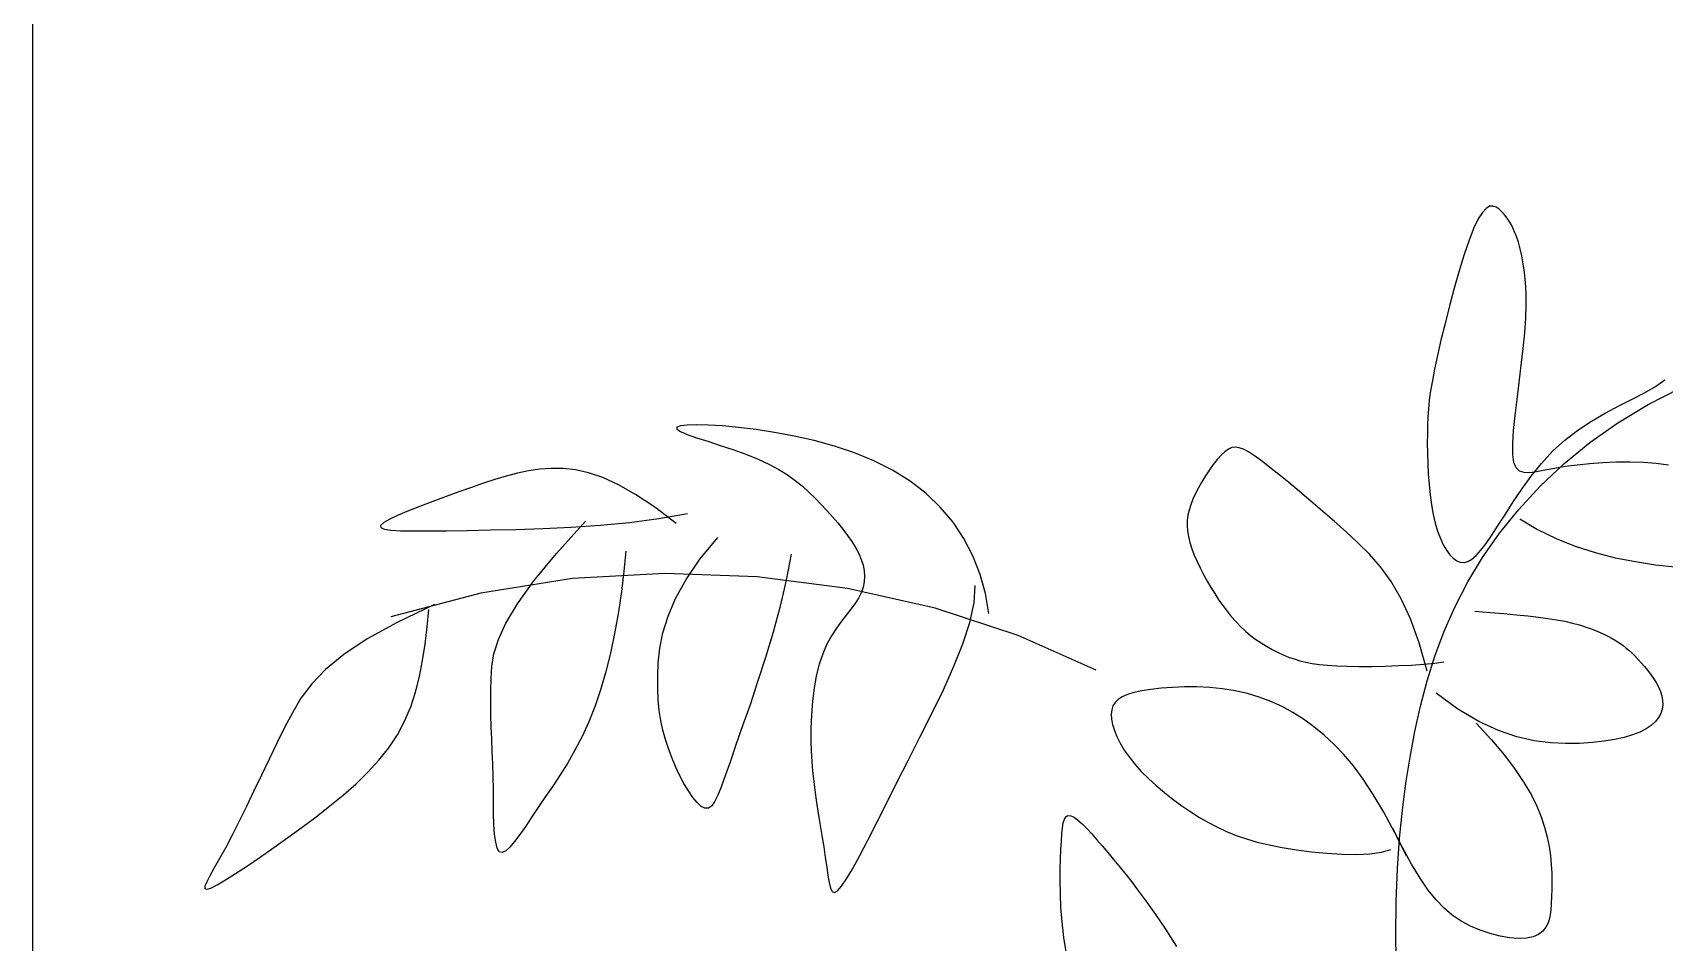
# Model space of a CAD drawing. Header units: inches. Extents: x 7658 to 73799, y 48 to 40262.
# Drawn here: x 34355 to 35679, y 15816 to 16554 of the extents above; entities that cross this region are included whole.
import ezdxf

# ---------------------------------------------------------------- set-up
doc = ezdxf.new("R2010")
doc.units = ezdxf.units.IN
doc.layers.add('www.cad-blocks.net', color=7, linetype='Continuous')

# ---------------------------------------------------------------- blocks, each defined once
blk = doc.blocks.new('A$C516926BB')
blk.add_line((22.968, 38.5194), (22.968, 0))
blk = doc.blocks.new('A$C386B76FF')
for p, q in [((1.0365, 1.3684), (1.0332, 1.3632)), ((1.0395, 1.3717), (1.0365, 1.3684)), ((1.0424, 1.3734), (1.0395, 1.3717)), ((1.0451, 1.3736), (1.0424, 1.3734)), ((1.0477, 1.3728), (1.0451, 1.3736)), ((1.0501, 1.3712), (1.0477, 1.3728)), ((1.0523, 1.369), (1.0501, 1.3712)), ((1.0545, 1.3665), (1.0523, 1.369)), ((1.0566, 1.3638), (1.0545, 1.3665)), ((1.0587, 1.3606), (1.0566, 1.3638)), ((1.0296, 1.3558), (1.0258, 1.346)), ((1.0332, 1.3632), (1.0296, 1.3558)), ((1.0606, 1.3572), (1.0587, 1.3606)), ((1.0624, 1.3533), (1.0606, 1.3572)), ((1.0641, 1.349), (1.0624, 1.3533)), ((1.0258, 1.346), (1.0218, 1.3343)), ((1.0657, 1.3442), (1.0641, 1.349)), ((1.0672, 1.3389), (1.0657, 1.3442)), ((1.0685, 1.3331), (1.0672, 1.3389)), ((1.0218, 1.3343), (1.0177, 1.3211)), ((1.0697, 1.3267), (1.0685, 1.3331)), ((1.0707, 1.3196), (1.0697, 1.3267)), ((1.0177, 1.3211), (1.0137, 1.3071)), ((1.0715, 1.3117), (1.0707, 1.3196)), ((1.0719, 1.303), (1.0715, 1.3117)), ((1.0137, 1.3071), (1.0098, 1.2926)), ((1.072, 1.2933), (1.0719, 1.303)), ((1.0098, 1.2926), (1.0062, 1.2783)), ((1.0717, 1.2826), (1.072, 1.2933)), ((1.0062, 1.2783), (1.0029, 1.2647)), ((1.0709, 1.2708), (1.0717, 1.2826)), ((1.0029, 1.2647), (1, 1.2522)), ((1.068, 1.2444), (1.0696, 1.258)), ((1.0696, 1.258), (1.0709, 1.2708)), ((1, 1.2522), (0.9977, 1.2413)), ((0.9959, 1.2319), (0.9945, 1.2236)), ((0.9977, 1.2413), (0.9959, 1.2319)), ((1.0663, 1.2305), (1.068, 1.2444)), ((1.1769, 1.2272), (1.1846, 1.2325)), ((0.9945, 1.2236), (0.9934, 1.2161)), ((1.0646, 1.2167), (1.0663, 1.2305)), ((1.1579, 1.2168), (1.1679, 1.2221)), ((1.1679, 1.2221), (1.1769, 1.2272)), ((1.1709, 1.2125), (1.197, 1.2257)), ((0.9927, 1.2091), (0.9922, 1.2024)), ((0.9934, 1.2161), (0.9927, 1.2091)), ((1.063, 1.2036), (1.0646, 1.2167)), ((1.1249, 1.199), (1.1361, 1.2055)), ((1.1361, 1.2055), (1.1472, 1.2114)), ((1.1464, 1.1977), (1.1709, 1.2125)), ((1.1472, 1.2114), (1.1579, 1.2168)), ((0.3858, 1.1952), (0.383, 1.1941)), ((0.383, 1.1941), (0.383, 1.1925)), ((0.383, 1.1925), (0.3859, 1.1906)), ((0.3912, 1.1959), (0.3858, 1.1952)), ((0.3989, 1.1961), (0.3912, 1.1959)), ((0.4086, 1.1959), (0.3989, 1.1961)), ((0.42, 1.1952), (0.4086, 1.1959)), ((0.433, 1.194), (0.42, 1.1952)), ((0.4472, 1.1922), (0.433, 1.194)), ((0.4623, 1.1899), (0.4472, 1.1922)), ((0.992, 1.1957), (0.9919, 1.1887)), ((0.9922, 1.2024), (0.992, 1.1957)), ((1.0618, 1.1915), (1.063, 1.2036)), ((1.1033, 1.1837), (1.1139, 1.1918)), ((1.1139, 1.1918), (1.1249, 1.199)), ((1.1237, 1.1816), (1.1464, 1.1977)), ((0.3859, 1.1906), (0.3914, 1.1883)), ((0.3914, 1.1883), (0.3989, 1.1856)), ((0.3989, 1.1856), (0.408, 1.1827)), ((0.408, 1.1827), (0.418, 1.1794)), ((0.418, 1.1794), (0.4285, 1.1759)), ((0.4782, 1.1869), (0.4623, 1.1899)), ((0.4944, 1.1832), (0.4782, 1.1869)), ((0.5108, 1.1787), (0.4944, 1.1832)), ((0.5271, 1.1732), (0.5108, 1.1787)), ((0.9919, 1.1887), (0.9918, 1.1811)), ((0.9918, 1.1811), (0.9919, 1.1731)), ((1.0612, 1.1808), (1.0618, 1.1915)), ((1.0612, 1.1721), (1.0612, 1.1808)), ((1.0935, 1.1746), (1.1033, 1.1837)), ((1.1027, 1.1644), (1.1237, 1.1816)), ((0.4285, 1.1759), (0.4389, 1.1722)), ((0.4389, 1.1722), (0.4488, 1.1683)), ((0.4488, 1.1683), (0.4577, 1.1642)), ((0.5429, 1.1667), (0.5271, 1.1732)), ((0.558, 1.1592), (0.5429, 1.1667)), ((0.8214, 1.1679), (0.8182, 1.1639)), ((0.8245, 1.1714), (0.8214, 1.1679)), ((0.8275, 1.1742), (0.8245, 1.1714)), ((0.8304, 1.1763), (0.8275, 1.1742)), ((0.8331, 1.1776), (0.8304, 1.1763)), ((0.836, 1.178), (0.8331, 1.1776)), ((0.8392, 1.1775), (0.836, 1.178)), ((0.8427, 1.1762), (0.8392, 1.1775)), ((0.8468, 1.174), (0.8427, 1.1762)), ((0.8516, 1.1708), (0.8468, 1.174)), ((0.8572, 1.1667), (0.8516, 1.1708)), ((0.8638, 1.1617), (0.8572, 1.1667)), ((0.9919, 1.1731), (0.9922, 1.1647)), ((1.0621, 1.1656), (1.0612, 1.1721)), ((1.0639, 1.1612), (1.0621, 1.1656)), ((1.0845, 1.1648), (1.0935, 1.1746)), ((1.1343, 1.1652), (1.1235, 1.1644)), ((1.1452, 1.1657), (1.1343, 1.1652)), ((1.1562, 1.1658), (1.1452, 1.1657)), ((1.1671, 1.1654), (1.1562, 1.1658)), ((1.1775, 1.1646), (1.1671, 1.1654)), ((0.2354, 1.1518), (0.226, 1.1487)), ((0.2446, 1.1545), (0.2354, 1.1518)), ((0.2537, 1.1569), (0.2446, 1.1545)), ((0.2627, 1.1587), (0.2537, 1.1569)), ((0.2718, 1.16), (0.2627, 1.1587)), ((0.2811, 1.1606), (0.2718, 1.16)), ((0.2906, 1.1605), (0.2811, 1.1606)), ((0.3006, 1.1594), (0.2906, 1.1605)), ((0.3112, 1.1571), (0.3006, 1.1594)), ((0.3228, 1.1532), (0.3112, 1.1571)), ((0.3355, 1.1474), (0.3228, 1.1532)), ((0.4577, 1.1642), (0.4656, 1.1599)), ((0.4656, 1.1599), (0.4727, 1.1555)), ((0.4727, 1.1555), (0.479, 1.1509)), ((0.5722, 1.1504), (0.558, 1.1592)), ((0.8119, 1.1547), (0.8089, 1.1498)), ((0.815, 1.1594), (0.8119, 1.1547)), ((0.8182, 1.1639), (0.815, 1.1594)), ((0.8713, 1.1558), (0.8638, 1.1617)), ((0.8794, 1.1492), (0.8713, 1.1558)), ((0.9922, 1.1647), (0.9926, 1.1562)), ((0.9926, 1.1562), (0.9932, 1.1476)), ((1.0666, 1.1585), (1.0639, 1.1612)), ((1.0703, 1.1573), (1.0666, 1.1585)), ((1.0685, 1.1439), (1.0762, 1.1544)), ((1.0749, 1.1572), (1.0703, 1.1573)), ((1.0805, 1.1579), (1.0749, 1.1572)), ((1.0762, 1.1544), (1.0845, 1.1648)), ((1.0872, 1.1592), (1.0805, 1.1579)), ((1.0834, 1.1463), (1.1027, 1.1644)), ((1.0949, 1.1606), (1.0872, 1.1592)), ((1.1037, 1.1621), (1.0949, 1.1606)), ((1.1133, 1.1633), (1.1037, 1.1621)), ((1.1235, 1.1644), (1.1133, 1.1633)), ((1.1874, 1.1632), (1.1775, 1.1646)), ((0.2062, 1.1416), (0.1957, 1.1378)), ((0.2163, 1.1452), (0.2062, 1.1416)), ((0.226, 1.1487), (0.2163, 1.1452)), ((0.3495, 1.1395), (0.3355, 1.1474)), ((0.3651, 1.1292), (0.3495, 1.1395)), ((0.479, 1.1509), (0.4848, 1.1462)), ((0.4848, 1.1462), (0.4901, 1.1414)), ((0.4901, 1.1414), (0.4951, 1.1365)), ((0.5851, 1.1404), (0.5722, 1.1504)), ((0.5967, 1.1292), (0.5851, 1.1404)), ((0.8038, 1.1402), (0.8017, 1.1356)), ((0.8062, 1.1449), (0.8038, 1.1402)), ((0.8089, 1.1498), (0.8062, 1.1449)), ((0.8882, 1.142), (0.8794, 1.1492)), ((0.8974, 1.1342), (0.8882, 1.142)), ((0.9932, 1.1476), (0.994, 1.1392)), ((0.994, 1.1392), (0.9951, 1.1311)), ((1.0615, 1.1335), (1.0685, 1.1439)), ((1.066, 1.1274), (1.0834, 1.1463)), ((0.1653, 1.1263), (0.1569, 1.1228)), ((0.1749, 1.1301), (0.1653, 1.1263)), ((0.1851, 1.1339), (0.1749, 1.1301)), ((0.1957, 1.1378), (0.1851, 1.1339)), ((0.3824, 1.1161), (0.3651, 1.1292)), ((0.4951, 1.1365), (0.4999, 1.1316)), ((0.4999, 1.1316), (0.5046, 1.1265)), ((0.5046, 1.1265), (0.5091, 1.1215)), ((0.607, 1.117), (0.5967, 1.1292)), ((0.7986, 1.1269), (0.7976, 1.1227)), ((0.7999, 1.1312), (0.7986, 1.1269)), ((0.8017, 1.1356), (0.7999, 1.1312)), ((0.9068, 1.1261), (0.8974, 1.1342)), ((0.9164, 1.1177), (0.9068, 1.1261)), ((0.9951, 1.1311), (0.9965, 1.1234)), ((1.0504, 1.108), (1.066, 1.1274)), ((1.0552, 1.1236), (1.0615, 1.1335)), ((0.1452, 1.1168), (0.1426, 1.1144)), ((0.1426, 1.1144), (0.1427, 1.1127)), ((0.1427, 1.1127), (0.1455, 1.1114)), ((0.1501, 1.1196), (0.1452, 1.1168)), ((0.1569, 1.1228), (0.1501, 1.1196)), ((0.2742, 1.1118), (0.2971, 1.1129)), ((0.2852, 1.0916), (0.3089, 1.1179)), ((0.2971, 1.1129), (0.3206, 1.1145)), ((0.3206, 1.1145), (0.3445, 1.1168)), ((0.3445, 1.1168), (0.3683, 1.1199)), ((0.3683, 1.1199), (0.3917, 1.124)), ((0.5091, 1.1215), (0.5135, 1.1164)), ((0.5135, 1.1164), (0.5176, 1.1113)), ((0.6158, 1.1037), (0.607, 1.117)), ((0.7971, 1.1185), (0.7969, 1.1143)), ((0.7969, 1.1143), (0.7972, 1.1099)), ((0.7976, 1.1227), (0.7971, 1.1185)), ((0.926, 1.1091), (0.9164, 1.1177)), ((0.9965, 1.1234), (0.9982, 1.1163)), ((0.9982, 1.1163), (1.0002, 1.1097)), ((1.0442, 1.1064), (1.0494, 1.1145)), ((1.0494, 1.1145), (1.0552, 1.1236)), ((1.067, 1.1197), (1.0812, 1.1111)), ((0.1455, 1.1114), (0.1508, 1.1105)), ((0.1508, 1.1105), (0.1587, 1.1101)), ((0.1587, 1.1101), (0.1689, 1.1099)), ((0.1689, 1.1099), (0.1814, 1.1099)), ((0.1814, 1.1099), (0.1961, 1.1101)), ((0.1961, 1.1101), (0.213, 1.1104)), ((0.213, 1.1104), (0.2318, 1.1107)), ((0.2318, 1.1107), (0.2524, 1.1111)), ((0.2524, 1.1111), (0.2742, 1.1118)), ((0.4017, 1.0871), (0.4161, 1.1046)), ((0.5176, 1.1113), (0.5214, 1.1063)), ((0.5214, 1.1063), (0.5249, 1.1013)), ((0.5249, 1.1013), (0.5279, 1.0964)), ((0.6232, 1.0896), (0.6158, 1.1037)), ((0.7972, 1.1099), (0.798, 1.1053)), ((0.798, 1.1053), (0.7991, 1.1005)), ((0.7991, 1.1005), (0.8007, 1.0955)), ((0.9355, 1.1003), (0.926, 1.1091)), ((0.9448, 1.091), (0.9355, 1.1003)), ((1.0002, 1.1097), (1.0024, 1.1039)), ((1.0024, 1.1039), (1.0048, 1.0987)), ((1.0353, 1.0942), (1.0395, 1.0997)), ((1.0366, 1.0883), (1.0504, 1.108)), ((1.0395, 1.0997), (1.0442, 1.1064)), ((1.0812, 1.1111), (1.0963, 1.1037)), ((1.0963, 1.1037), (1.1119, 1.0975)), ((0.267, 1.0694), (0.2852, 1.0916)), ((0.3415, 1.0935), (0.34, 1.0773)), ((0.3904, 1.0706), (0.4017, 1.0871)), ((0.4756, 1.091), (0.4716, 1.07)), ((0.5279, 1.0964), (0.5305, 1.0915)), ((0.5305, 1.0915), (0.5325, 1.0868)), ((0.5325, 1.0868), (0.534, 1.0821)), ((0.6291, 1.0747), (0.6232, 1.0896)), ((0.8007, 1.0955), (0.8027, 1.0904)), ((0.8027, 1.0904), (0.805, 1.0852)), ((0.9538, 1.0807), (0.9448, 1.091)), ((1.0048, 1.0987), (1.0074, 1.0943)), ((1.0074, 1.0943), (1.0101, 1.0906)), ((1.0101, 1.0906), (1.0129, 1.0877)), ((1.0129, 1.0877), (1.0158, 1.0857)), ((1.0158, 1.0857), (1.0186, 1.0846)), ((1.0246, 1.0685), (1.0366, 1.0883)), ((1.0246, 1.0852), (1.0279, 1.0871)), ((1.0279, 1.0871), (1.0314, 1.0901)), ((1.0314, 1.0901), (1.0353, 1.0942)), ((1.1119, 1.0975), (1.1279, 1.0924)), ((1.1279, 1.0924), (1.1442, 1.0882)), ((1.1442, 1.0882), (1.1606, 1.085)), ((0.3733, 1.0755), (0.2982, 1.0712)), ((0.34, 1.0773), (0.338, 1.0608)), ((0.4481, 1.0728), (0.3733, 1.0755)), ((0.5214, 1.0632), (0.4481, 1.0728)), ((0.534, 1.0821), (0.5349, 1.0776)), ((0.5349, 1.0776), (0.5353, 1.0731)), ((0.5353, 1.0731), (0.535, 1.0686)), ((0.6334, 1.0592), (0.6291, 1.0747)), ((0.805, 1.0852), (0.8075, 1.0799)), ((0.8075, 1.0799), (0.8102, 1.0746)), ((0.8102, 1.0746), (0.8131, 1.0693)), ((0.9624, 1.0688), (0.9538, 1.0807)), ((1.0186, 1.0846), (1.0216, 1.0844)), ((1.0216, 1.0844), (1.0246, 1.0852)), ((1.1606, 1.085), (1.1769, 1.0825)), ((1.1769, 1.0825), (1.1929, 1.0807)), ((0.2238, 1.0595), (0.1509, 1.0402)), ((0.2982, 1.0712), (0.2238, 1.0595)), ((0.2536, 1.0508), (0.267, 1.0694)), ((0.338, 1.0608), (0.3355, 1.0443)), ((0.3819, 1.0551), (0.3904, 1.0706)), ((0.4716, 1.07), (0.4667, 1.0488)), ((0.5924, 1.0472), (0.5214, 1.0632)), ((0.5325, 1.0598), (0.5304, 1.0555)), ((0.5341, 1.0642), (0.5325, 1.0598)), ((0.535, 1.0686), (0.5341, 1.0642)), ((0.6241, 1.0516), (0.625, 1.0656)), ((0.6361, 1.043), (0.6334, 1.0592)), ((0.8131, 1.0693), (0.8162, 1.0641)), ((0.8162, 1.0641), (0.8193, 1.0591)), ((0.9706, 1.0549), (0.9624, 1.0688)), ((1.0143, 1.0486), (1.0246, 1.0685)), ((0.1863, 1.0502), (0.156, 1.0357)), ((0.1804, 1.032), (0.1817, 1.0463)), ((0.2442, 1.0351), (0.2536, 1.0508)), ((0.3758, 1.0407), (0.3819, 1.0551)), ((0.4667, 1.0488), (0.461, 1.0278)), ((0.5241, 1.0465), (0.5204, 1.0417)), ((0.5275, 1.051), (0.5241, 1.0465)), ((0.5304, 1.0555), (0.5275, 1.051)), ((0.66, 1.025), (0.5924, 1.0472)), ((0.6207, 1.0357), (0.6241, 1.0516)), ((0.8193, 1.0591), (0.8225, 1.0541)), ((0.8225, 1.0541), (0.8259, 1.0494)), ((0.8259, 1.0494), (0.8293, 1.0448)), ((0.9782, 1.0385), (0.9706, 1.0549)), ((1.0055, 1.0286), (1.0143, 1.0486)), ((0.156, 1.0357), (0.1317, 1.0223)), ((0.2382, 1.0218), (0.2442, 1.0351)), ((0.3355, 1.0443), (0.3326, 1.028)), ((0.3717, 1.0272), (0.3758, 1.0407)), ((0.5164, 1.0366), (0.5124, 1.031)), ((0.5204, 1.0417), (0.5164, 1.0366)), ((0.6151, 1.0184), (0.6207, 1.0357)), ((0.8293, 1.0448), (0.8328, 1.0404)), ((0.8328, 1.0404), (0.8365, 1.0363)), ((0.8365, 1.0363), (0.8403, 1.0323)), ((0.9853, 1.0191), (0.9782, 1.0385)), ((1.0304, 1.0448), (1.0427, 1.0438)), ((1.0427, 1.0438), (1.0539, 1.0428)), ((1.0539, 1.0428), (1.0641, 1.0419)), ((1.0641, 1.0419), (1.0734, 1.041)), ((1.0734, 1.041), (1.0819, 1.04)), ((1.0819, 1.04), (1.0896, 1.039)), ((1.0896, 1.039), (1.0967, 1.0379)), ((1.0967, 1.0379), (1.1033, 1.0366)), ((1.1033, 1.0366), (1.1095, 1.0352)), ((1.1095, 1.0352), (1.1153, 1.0336)), ((1.1153, 1.0336), (1.1207, 1.0319)), ((0.1317, 1.0223), (0.1127, 1.0097)), ((0.1788, 1.0181), (0.1804, 1.032)), ((0.2346, 1.0103), (0.2382, 1.0218)), ((0.3326, 1.028), (0.3293, 1.012)), ((0.3691, 1.0147), (0.3717, 1.0272)), ((0.461, 1.0278), (0.4549, 1.0072)), ((0.5084, 1.0248), (0.5047, 1.018)), ((0.5124, 1.031), (0.5084, 1.0248)), ((0.7232, 0.9968), (0.66, 1.025)), ((0.8403, 1.0323), (0.8443, 1.0286)), ((0.8443, 1.0286), (0.8484, 1.0251)), ((0.8484, 1.0251), (0.8526, 1.0219)), ((0.8526, 1.0219), (0.857, 1.019)), ((0.998, 1.0084), (1.0055, 1.0286)), ((1.1207, 1.0319), (1.1256, 1.0301)), ((1.1256, 1.0301), (1.1302, 1.0283)), ((1.1302, 1.0283), (1.1345, 1.0264)), ((1.1345, 1.0264), (1.1383, 1.0245)), ((1.1383, 1.0245), (1.1419, 1.0226)), ((1.1419, 1.0226), (1.1451, 1.0207)), ((1.1451, 1.0207), (1.148, 1.0188)), ((0.1127, 1.0097), (0.098, 0.9976)), ((0.1767, 1.0047), (0.1788, 1.0181)), ((0.2329, 0.9999), (0.2346, 1.0103)), ((0.3293, 1.012), (0.3255, 0.9966)), ((0.3678, 1.003), (0.3691, 1.0147)), ((0.4549, 1.0072), (0.4485, 0.9875)), ((0.5013, 1.0103), (0.4985, 1.0017)), ((0.5047, 1.018), (0.5013, 1.0103)), ((0.6078, 1.0001), (0.6151, 1.0184)), ((0.857, 1.019), (0.8614, 1.0163)), ((0.8614, 1.0163), (0.8659, 1.0138)), ((0.8659, 1.0138), (0.8704, 1.0115)), ((0.8704, 1.0115), (0.8749, 1.0095)), ((0.8749, 1.0095), (0.8793, 1.0076)), ((0.8793, 1.0076), (0.8838, 1.006)), ((0.9917, 0.9961), (0.9853, 1.0191)), ((0.9917, 0.9882), (0.998, 1.0084)), ((1.148, 1.0188), (1.1507, 1.0169)), ((1.1507, 1.0169), (1.1532, 1.0149)), ((1.1532, 1.0149), (1.1557, 1.0128)), ((1.1557, 1.0128), (1.158, 1.0106)), ((1.158, 1.0106), (1.1604, 1.0082)), ((1.1604, 1.0082), (1.1628, 1.0057)), ((0.098, 0.9976), (0.0867, 0.9858)), ((0.1742, 0.9917), (0.1767, 1.0047)), ((0.2322, 0.9901), (0.2329, 0.9999)), ((0.3255, 0.9966), (0.3213, 0.9818)), ((0.3674, 0.9922), (0.3678, 1.003)), ((0.4985, 1.0017), (0.4961, 0.9923)), ((0.5992, 0.981), (0.6078, 1.0001)), ((0.8838, 1.006), (0.8884, 1.0046)), ((0.8884, 1.0046), (0.8932, 1.0034)), ((0.8932, 1.0034), (0.8984, 1.0024)), ((0.8984, 1.0024), (0.9043, 1.0015)), ((0.9043, 1.0015), (0.9108, 1.0009)), ((0.9108, 1.0009), (0.9182, 1.0004)), ((0.9182, 1.0004), (0.9267, 1.0001)), ((0.9267, 1.0001), (0.9363, 1)), ((0.9363, 1), (0.9467, 1)), ((0.9467, 1), (0.9576, 1.0002)), ((0.9576, 1.0002), (0.9685, 1.0006)), ((0.9685, 1.0006), (0.9791, 1.0011)), ((0.9791, 1.0011), (0.989, 1.0018)), ((0.989, 1.0018), (0.9979, 1.0026)), ((0.9979, 1.0026), (1.0053, 1.0036)), ((1.1628, 1.0057), (1.1654, 1.0029)), ((1.1654, 1.0029), (1.168, 1)), ((1.168, 1), (1.1705, 0.9969)), ((1.1705, 0.9969), (1.173, 0.9936)), ((1.173, 0.9936), (1.1754, 0.9903)), ((0.0867, 0.9858), (0.078, 0.9742)), ((0.171, 0.9792), (0.1742, 0.9917)), ((0.2319, 0.9706), (0.232, 0.9804)), ((0.232, 0.9804), (0.2322, 0.9901)), ((0.3213, 0.9818), (0.3166, 0.9679)), ((0.3674, 0.9822), (0.3674, 0.9922)), ((0.3679, 0.9729), (0.3674, 0.9822)), ((0.4485, 0.9875), (0.4423, 0.9689)), ((0.4943, 0.9823), (0.493, 0.9717)), ((0.4961, 0.9923), (0.4943, 0.9823)), ((0.5899, 0.9617), (0.5992, 0.981)), ((0.7601, 0.9801), (0.7538, 0.9787)), ((0.7675, 0.9813), (0.7601, 0.9801)), ((0.7759, 0.9823), (0.7675, 0.9813)), ((0.785, 0.983), (0.7759, 0.9823)), ((0.7948, 0.9834), (0.785, 0.983)), ((0.8049, 0.9834), (0.7948, 0.9834)), ((0.8153, 0.9829), (0.8049, 0.9834)), ((0.8257, 0.9819), (0.8153, 0.9829)), ((0.8359, 0.9802), (0.8257, 0.9819)), ((0.8459, 0.978), (0.8359, 0.9802)), ((0.9864, 0.9677), (0.9917, 0.9882)), ((1.1754, 0.9903), (1.1775, 0.9868)), ((1.1775, 0.9868), (1.1794, 0.9833)), ((1.1794, 0.9833), (1.1809, 0.9797)), ((1.1809, 0.9797), (1.182, 0.976)), ((0.078, 0.9742), (0.071, 0.9624)), ((0.1621, 0.9556), (0.167, 0.9672)), ((0.167, 0.9672), (0.171, 0.9792)), ((0.2321, 0.9608), (0.2319, 0.9706)), ((0.3166, 0.9679), (0.3115, 0.9551)), ((0.3687, 0.9642), (0.3679, 0.9729)), ((0.4423, 0.9689), (0.4363, 0.9518)), ((0.493, 0.9717), (0.4921, 0.9608)), ((0.7368, 0.9679), (0.7358, 0.9648)), ((0.7385, 0.9707), (0.7368, 0.9679)), ((0.7409, 0.9731), (0.7385, 0.9707)), ((0.7443, 0.9752), (0.7409, 0.9731)), ((0.7485, 0.9771), (0.7443, 0.9752)), ((0.7538, 0.9787), (0.7485, 0.9771)), ((0.8555, 0.9751), (0.8459, 0.978)), ((0.8649, 0.9716), (0.8555, 0.9751)), ((0.874, 0.9674), (0.8649, 0.9716)), ((0.8828, 0.9626), (0.874, 0.9674)), ((0.9818, 0.9471), (0.9864, 0.9677)), ((1.0167, 0.9653), (0.9989, 0.9782)), ((1.182, 0.976), (1.1826, 0.9724)), ((1.1828, 0.9688), (1.1823, 0.9652)), ((1.1826, 0.9724), (1.1828, 0.9688)), ((0.071, 0.9624), (0.0647, 0.9503)), ((0.1562, 0.9445), (0.1621, 0.9556)), ((0.2324, 0.951), (0.2321, 0.9608)), ((0.3115, 0.9551), (0.306, 0.9431)), ((0.37, 0.956), (0.3687, 0.9642)), ((0.3717, 0.9482), (0.37, 0.956)), ((0.4921, 0.9608), (0.4917, 0.9495)), ((0.5802, 0.9425), (0.5899, 0.9617)), ((0.7358, 0.9648), (0.7354, 0.9612)), ((0.7354, 0.9612), (0.7357, 0.9572)), ((0.7357, 0.9572), (0.7365, 0.9528)), ((0.8914, 0.9571), (0.8828, 0.9626)), ((0.8998, 0.951), (0.8914, 0.9571)), ((1.0336, 0.9554), (1.0167, 0.9653)), ((1.0315, 0.9539), (1.0439, 0.9403)), ((1.0495, 0.948), (1.0336, 0.9554)), ((1.1769, 0.9552), (1.1735, 0.9521)), ((1.1794, 0.9584), (1.1769, 0.9552)), ((1.1812, 0.9617), (1.1794, 0.9584)), ((1.1823, 0.9652), (1.1812, 0.9617)), ((0.0647, 0.9503), (0.0585, 0.9378)), ((0.1492, 0.9339), (0.1562, 0.9445)), ((0.2328, 0.941), (0.2324, 0.951)), ((0.2332, 0.931), (0.2328, 0.941)), ((0.306, 0.9431), (0.3003, 0.9321)), ((0.3737, 0.9406), (0.3717, 0.9482)), ((0.3761, 0.9333), (0.3737, 0.9406)), ((0.4363, 0.9518), (0.4309, 0.9364)), ((0.4917, 0.9495), (0.4917, 0.9381)), ((0.5706, 0.9237), (0.5802, 0.9425)), ((0.7365, 0.9528), (0.7379, 0.948)), ((0.7379, 0.948), (0.74, 0.943)), ((0.74, 0.943), (0.7426, 0.9377)), ((0.908, 0.9443), (0.8998, 0.951)), ((0.916, 0.9369), (0.908, 0.9443)), ((0.9779, 0.9262), (0.9818, 0.9471)), ((1.0439, 0.9403), (1.0544, 0.9279)), ((1.0645, 0.9429), (1.0495, 0.948)), ((1.0786, 0.9397), (1.0645, 0.9429)), ((1.1438, 0.9406), (1.1352, 0.9392)), ((1.1515, 0.9423), (1.1438, 0.9406)), ((1.1583, 0.9444), (1.1515, 0.9423)), ((1.1643, 0.9467), (1.1583, 0.9444)), ((1.1694, 0.9493), (1.1643, 0.9467)), ((1.1735, 0.9521), (1.1694, 0.9493)), ((0.0585, 0.9378), (0.0522, 0.9248)), ((0.1412, 0.9238), (0.1492, 0.9339)), ((0.2336, 0.9209), (0.2332, 0.931)), ((0.3003, 0.9321), (0.2944, 0.9217)), ((0.3788, 0.926), (0.3761, 0.9333)), ((0.4309, 0.9364), (0.4264, 0.9232)), ((0.4917, 0.9381), (0.4922, 0.9266)), ((0.7426, 0.9377), (0.7459, 0.9321)), ((0.7459, 0.9321), (0.7498, 0.9265)), ((0.9239, 0.9287), (0.916, 0.9369)), ((0.9318, 0.9192), (0.9239, 0.9287)), ((1.0544, 0.9279), (1.0631, 0.9164)), ((1.0917, 0.9379), (1.0786, 0.9397)), ((1.104, 0.9373), (1.0917, 0.9379)), ((1.1153, 0.9375), (1.104, 0.9373)), ((1.1257, 0.9382), (1.1153, 0.9375)), ((1.1352, 0.9392), (1.1257, 0.9382)), ((0.0522, 0.9248), (0.0459, 0.9118)), ((0.1227, 0.9047), (0.1323, 0.9141)), ((0.1323, 0.9141), (0.1412, 0.9238)), ((0.2339, 0.9106), (0.2336, 0.9209)), ((0.2944, 0.9217), (0.2884, 0.9121)), ((0.3819, 0.9187), (0.3788, 0.926)), ((0.3852, 0.9117), (0.3819, 0.9187)), ((0.4264, 0.9232), (0.4225, 0.912)), ((0.4922, 0.9266), (0.4931, 0.9153)), ((0.4931, 0.9153), (0.4943, 0.9041)), ((0.5615, 0.9057), (0.5706, 0.9237)), ((0.7498, 0.9265), (0.7544, 0.9207)), ((0.7544, 0.9207), (0.7597, 0.9148)), ((0.7597, 0.9148), (0.7655, 0.909)), ((0.9398, 0.9084), (0.9318, 0.9192)), ((0.9745, 0.9051), (0.9779, 0.9262)), ((1.0631, 0.9164), (1.0702, 0.9058)), ((0.0459, 0.9118), (0.0398, 0.8989)), ((0.1123, 0.8956), (0.1227, 0.9047)), ((0.2341, 0.9003), (0.2339, 0.9106)), ((0.2342, 0.8902), (0.2341, 0.9003)), ((0.2824, 0.9029), (0.2765, 0.8943)), ((0.2884, 0.9121), (0.2824, 0.9029)), ((0.3887, 0.905), (0.3852, 0.9117)), ((0.3923, 0.8989), (0.3887, 0.905)), ((0.4192, 0.9028), (0.4163, 0.8955)), ((0.4225, 0.912), (0.4192, 0.9028)), ((0.4943, 0.9041), (0.4957, 0.8932)), ((0.553, 0.8888), (0.5615, 0.9057)), ((0.7655, 0.909), (0.7718, 0.9032)), ((0.7718, 0.9032), (0.7785, 0.8976)), ((0.948, 0.896), (0.9398, 0.9084)), ((0.9717, 0.8833), (0.9745, 0.9051)), ((1.0702, 0.9058), (1.076, 0.8959)), ((0.0398, 0.8989), (0.0337, 0.8863)), ((0.1015, 0.8867), (0.1123, 0.8956)), ((0.2343, 0.8805), (0.2342, 0.8902)), ((0.2765, 0.8943), (0.2708, 0.8859)), ((0.3958, 0.8936), (0.3923, 0.8989)), ((0.3993, 0.8894), (0.3958, 0.8936)), ((0.4026, 0.8864), (0.3993, 0.8894)), ((0.4136, 0.8901), (0.4111, 0.8866)), ((0.4163, 0.8955), (0.4136, 0.8901)), ((0.4957, 0.8932), (0.4973, 0.8826)), ((0.5451, 0.8732), (0.553, 0.8888)), ((0.7785, 0.8976), (0.7855, 0.8921)), ((0.7855, 0.8921), (0.7926, 0.8869)), ((0.9566, 0.8816), (0.948, 0.896)), ((1.076, 0.8959), (1.0806, 0.8866)), ((0.0278, 0.8743), (0.0222, 0.8631)), ((0.0337, 0.8863), (0.0278, 0.8743)), ((0.0789, 0.8695), (0.0903, 0.878)), ((0.0903, 0.878), (0.1015, 0.8867)), ((0.2346, 0.8716), (0.2343, 0.8805)), ((0.2654, 0.8779), (0.2603, 0.8704)), ((0.2708, 0.8859), (0.2654, 0.8779)), ((0.4057, 0.8848), (0.4026, 0.8864)), ((0.4085, 0.8848), (0.4057, 0.8848)), ((0.4111, 0.8866), (0.4085, 0.8848)), ((0.4973, 0.8826), (0.4989, 0.8724)), ((0.6965, 0.8731), (0.6975, 0.8761)), ((0.6975, 0.8761), (0.6988, 0.8781)), ((0.6988, 0.8781), (0.7005, 0.879)), ((0.7005, 0.879), (0.7026, 0.8788)), ((0.7026, 0.8788), (0.7052, 0.8776)), ((0.7052, 0.8776), (0.7083, 0.8753)), ((0.7083, 0.8753), (0.7117, 0.8722)), ((0.7926, 0.8869), (0.7999, 0.8819)), ((0.7999, 0.8819), (0.8071, 0.8773)), ((0.8071, 0.8773), (0.8143, 0.8732)), ((0.9655, 0.865), (0.9566, 0.8816)), ((0.9693, 0.8604), (0.9717, 0.8833)), ((1.0806, 0.8866), (1.0841, 0.8779)), ((1.0841, 0.8779), (1.0869, 0.8695)), ((0.0222, 0.8631), (0.0169, 0.853)), ((0.0559, 0.8529), (0.0673, 0.861)), ((0.0673, 0.861), (0.0789, 0.8695)), ((0.2351, 0.8638), (0.2346, 0.8716)), ((0.236, 0.8573), (0.2351, 0.8638)), ((0.2556, 0.8636), (0.2513, 0.8578)), ((0.2603, 0.8704), (0.2556, 0.8636)), ((0.4989, 0.8724), (0.5006, 0.8627)), ((0.5006, 0.8627), (0.5021, 0.8535)), ((0.5379, 0.859), (0.5451, 0.8732)), ((0.6949, 0.8582), (0.6953, 0.8641)), ((0.6953, 0.8641), (0.6958, 0.8691)), ((0.6958, 0.8691), (0.6965, 0.8731)), ((0.7117, 0.8722), (0.7155, 0.8684)), ((0.7155, 0.8684), (0.7196, 0.864)), ((0.7196, 0.864), (0.7238, 0.8592)), ((0.8143, 0.8732), (0.8216, 0.8694)), ((0.8216, 0.8694), (0.829, 0.8659)), ((0.829, 0.8659), (0.8367, 0.8628)), ((0.8367, 0.8628), (0.845, 0.86)), ((0.9717, 0.8529), (0.9638, 0.8686)), ((0.9749, 0.8461), (0.9655, 0.865)), ((1.0869, 0.8695), (1.089, 0.8615)), ((1.089, 0.8615), (1.0906, 0.8538)), ((0.0169, 0.853), (0.012, 0.844)), ((0.0449, 0.8451), (0.0559, 0.8529)), ((0.2372, 0.8525), (0.236, 0.8573)), ((0.2389, 0.8496), (0.2372, 0.8525)), ((0.2412, 0.8489), (0.2389, 0.8496)), ((0.2441, 0.8502), (0.2412, 0.8489)), ((0.2475, 0.8533), (0.2441, 0.8502)), ((0.2513, 0.8578), (0.2475, 0.8533)), ((0.5021, 0.8535), (0.5034, 0.8449)), ((0.5314, 0.8465), (0.5379, 0.859)), ((0.6942, 0.8437), (0.6945, 0.8514)), ((0.6945, 0.8514), (0.6949, 0.8582)), ((0.7238, 0.8592), (0.7282, 0.8541)), ((0.7282, 0.8541), (0.7326, 0.8489)), ((0.7326, 0.8489), (0.737, 0.8436)), ((0.845, 0.86), (0.8538, 0.8574)), ((0.8538, 0.8574), (0.8635, 0.8551)), ((0.8635, 0.8551), (0.874, 0.853)), ((0.874, 0.853), (0.8856, 0.8511)), ((0.8856, 0.8511), (0.8978, 0.8495)), ((0.8978, 0.8495), (0.9102, 0.8483)), ((0.9102, 0.8483), (0.9225, 0.8475)), ((0.9225, 0.8475), (0.9343, 0.8474)), ((0.9343, 0.8474), (0.9451, 0.8479)), ((0.9451, 0.8479), (0.9546, 0.8492)), ((0.9546, 0.8492), (0.9623, 0.8514)), ((0.9676, 0.8359), (0.9693, 0.8604)), ((0.979, 0.8395), (0.9717, 0.8529)), ((1.0906, 0.8538), (1.0917, 0.8463)), ((0.0076, 0.8364), (0.0041, 0.8301)), ((0.012, 0.844), (0.0076, 0.8364)), ((0.025, 0.8319), (0.0345, 0.8381)), ((0.0345, 0.8381), (0.0449, 0.8451)), ((0.5034, 0.8449), (0.5045, 0.8371)), ((0.5045, 0.8371), (0.5055, 0.8302)), ((0.5207, 0.8275), (0.5257, 0.836)), ((0.5257, 0.836), (0.5314, 0.8465)), ((0.6939, 0.8257), (0.694, 0.8351)), ((0.694, 0.8351), (0.6942, 0.8437)), ((0.737, 0.8436), (0.7416, 0.8381)), ((0.7416, 0.8381), (0.7465, 0.8321)), ((0.9666, 0.8093), (0.9676, 0.8359)), ((0.9859, 0.8281), (0.979, 0.8395)), ((1.0917, 0.8463), (1.0924, 0.8391)), ((1.0924, 0.8391), (1.0928, 0.8322)), ((0.0001, 0.8216), (0, 0.8196)), ((0.0015, 0.8251), (0.0001, 0.8216)), ((0.0041, 0.8301), (0.0015, 0.8251)), ((0.0048, 0.8201), (0.0099, 0.8227)), ((0.0099, 0.8227), (0.0168, 0.8267)), ((0.0168, 0.8267), (0.025, 0.8319)), ((0.5055, 0.8302), (0.5065, 0.8245)), ((0.5065, 0.8245), (0.5076, 0.8201)), ((0.5134, 0.8179), (0.5166, 0.8215)), ((0.5166, 0.8215), (0.5207, 0.8275)), ((0.6941, 0.8154), (0.6939, 0.8257)), ((0.7465, 0.8321), (0.7517, 0.8254)), ((0.7517, 0.8254), (0.7575, 0.8177)), ((0.9925, 0.8184), (0.9859, 0.8281)), ((1.0928, 0.8322), (1.0929, 0.8256)), ((1.0929, 0.8256), (1.0929, 0.8192)), ((0, 0.8196), (0.0015, 0.8191)), ((0.0015, 0.8191), (0.0048, 0.8201)), ((0.5076, 0.8201), (0.509, 0.8174)), ((0.509, 0.8174), (0.5109, 0.8166)), ((0.5109, 0.8166), (0.5134, 0.8179)), ((0.6946, 0.8044), (0.6941, 0.8154)), ((0.7575, 0.8177), (0.764, 0.8089)), ((0.764, 0.8089), (0.7712, 0.7986)), ((0.9663, 0.7802), (0.9666, 0.8093)), ((0.9989, 0.8104), (0.9925, 0.8184)), ((1.0054, 0.8037), (0.9989, 0.8104)), ((1.0927, 0.8132), (1.0924, 0.8074)), ((1.0929, 0.8192), (1.0927, 0.8132)), ((0.6955, 0.7926), (0.6946, 0.8044)), ((0.7712, 0.7986), (0.7794, 0.7866)), ((1.0121, 0.7981), (1.0054, 0.8037)), ((1.0192, 0.7933), (1.0121, 0.7981)), ((1.0912, 0.7969), (1.09, 0.7924)), ((1.092, 0.8019), (1.0912, 0.7969)), ((1.0924, 0.8074), (1.092, 0.8019)), ((0.697, 0.78), (0.6955, 0.7926)), ((0.7794, 0.7866), (0.7884, 0.7727)), ((1.0268, 0.7892), (1.0192, 0.7933)), ((1.0347, 0.7858), (1.0268, 0.7892)), ((1.0428, 0.7831), (1.0347, 0.7858)), ((1.0508, 0.781), (1.0428, 0.7831)), ((1.0821, 0.7824), (1.0777, 0.7805)), ((1.0856, 0.7851), (1.0821, 0.7824)), ((1.0881, 0.7884), (1.0856, 0.7851)), ((1.09, 0.7924), (1.0881, 0.7884)), ((0.699, 0.7666), (0.697, 0.78)), ((0.9668, 0.7481), (0.9663, 0.7802)), ((1.0585, 0.7797), (1.0508, 0.781)), ((1.0657, 0.7792), (1.0585, 0.7797)), ((1.0722, 0.7795), (1.0657, 0.7792)), ((1.0777, 0.7805), (1.0722, 0.7795))]:
    blk.add_line(p, q)

msp = doc.modelspace()

# ---------------------------------------------------------------- block references
at = {"xscale": 1000, "yscale": 1000, "zscale": 1000}
msp.add_blockref('A$C386B76FF', (34494.4, 15039.7), dxfattribs=at)
at = {"layer": 'www.cad-blocks.net', "color": 155, "true_color": 0x546d8e, "xscale": 1000, "yscale": 1000, "zscale": 1000}
msp.add_blockref('A$C516926BB', (11386.7, 694.4), dxfattribs=at)

doc.saveas('drawing.dxf')
